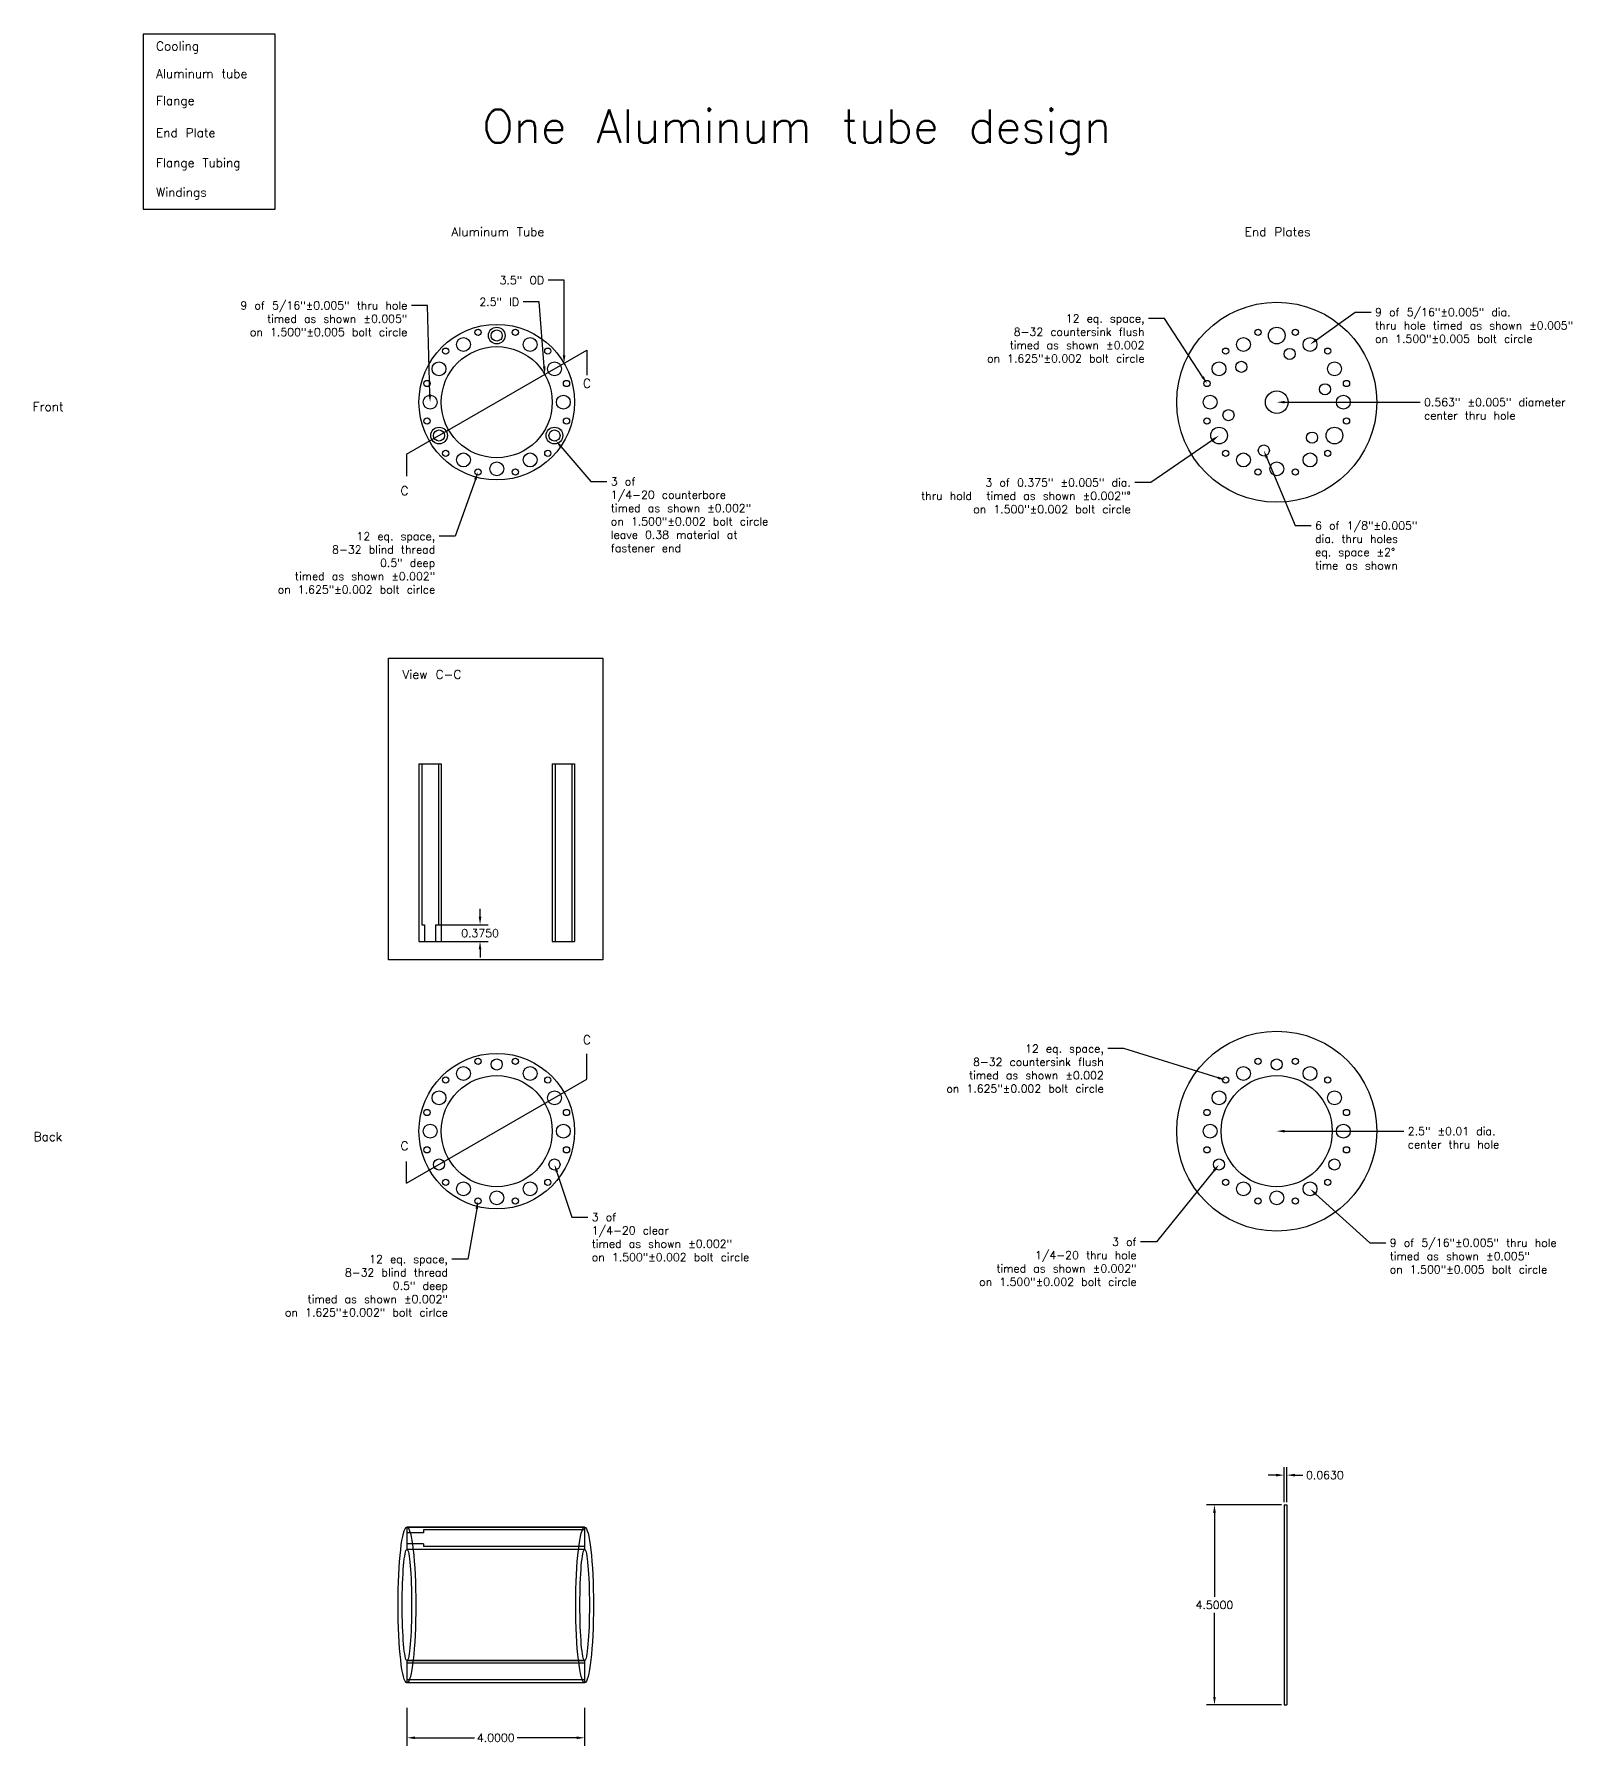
# Model space of a CAD drawing. Header units: inches. Extents: x -33.5 to 38.3, y -28.1 to 10.4.
# Drawn here: x -33.52 to 1.08, y -28.1 to 10.4 of the extents above; entities that cross this region are included whole.
import ezdxf
from ezdxf import colors
from ezdxf.entities.mleader import LeaderData, LeaderLine
from ezdxf.math import Vec2, Vec3

# ---------------------------------------------------------------- set-up
doc = ezdxf.new("R2010")
doc.units = ezdxf.units.IN
doc.header["$MEASUREMENT"] = 0
doc.styles.get("Standard").update_dxf_attribs({"font": 'txt.shx'})
doc.dimstyles.get("Standard").update_dxf_attribs({"dimtxt": 0.18, "dimasz": 0.18, "dimexe": 0.18, "dimexo": 0.0625, "dimgap": 0.09, "dimtad": 0, "dimtih": 1, "dimtoh": 1, "dimdec": 4, "dimzin": 0, "dimdsep": 46, "dimtxsty": 'Standard', "dimcen": 0.09, "dimadec": 0, "dimazin": 0, "dimtfac": 1, "dimtdec": 4, "dimtofl": 0, "dimtmove": 0, "dimatfit": 3, "dimfxl": 1, "dimtolj": 1, "dimtzin": 0, "dimarcsym": 0})

# ---------------------------------------------------------------- blocks, each defined once
blk = doc.blocks.new('*D8')
at = {"color": 0, "lineweight": -2, "transparency": 16777216}
for p, q in [((-23.49, -9.453), (-23.49, -9.273)), ((-24.427, -9.633), (-23.31, -9.633)), ((-24.427, -10.008), (-23.31, -10.008)), ((-23.49, -10.188), (-23.49, -10.368))]:
    blk.add_line(p, q, dxfattribs=at)
at = {"color": 0, "transparency": 16777216}
for points in [[(-23.52, -9.453), (-23.46, -9.453), (-23.49, -9.633)], [(-23.52, -10.188), (-23.46, -10.188), (-23.49, -10.008)]]:
    blk.add_solid(points, dxfattribs=at)
at = {"layer": 'Defpoints', "color": 0, "transparency": 16777216}
for p in [(-24.489, -9.633), (-24.489, -10.008), (-23.49, -10.008)]:
    blk.add_point(p, dxfattribs=at)
at = {"color": 0, "transparency": 16777216, "insert": (-23.49, -9.821), "char_height": 0.18, "attachment_point": 5}
blk.add_mtext('\\A1;0.3750', dxfattribs=at)
blk = doc.blocks.new('*D9')
at = {"color": 0, "lineweight": -2, "transparency": 16777216}
for p, q in [((-25.136, -27.249), (-25.136, -28.104)), ((-21.136, -27.249), (-21.136, -28.104)), ((-24.956, -27.924), (-23.616, -27.924)), ((-21.316, -27.924), (-22.656, -27.924))]:
    blk.add_line(p, q, dxfattribs=at)
at = {"color": 0, "transparency": 16777216}
for points in [[(-24.956, -27.894), (-24.956, -27.954), (-25.136, -27.924)], [(-21.316, -27.894), (-21.316, -27.954), (-21.136, -27.924)]]:
    blk.add_solid(points, dxfattribs=at)
at = {"layer": 'Defpoints', "color": 0, "transparency": 16777216}
for p in [(-25.136, -27.186), (-21.136, -27.186), (-25.136, -27.924)]:
    blk.add_point(p, dxfattribs=at)
at = {"color": 0, "transparency": 16777216, "insert": (-23.136, -27.924), "char_height": 0.18, "attachment_point": 5}
blk.add_mtext('\\A1;4.0000', dxfattribs=at)
blk = doc.blocks.new('*D10')
at = {"color": 0, "lineweight": -2, "transparency": 16777216}
for p, q in [((-5.393, -22.624), (-5.393, -21.835)), ((-5.33, -22.624), (-5.33, -21.835)), ((-5.573, -22.015), (-5.753, -22.015)), ((-5.15, -22.015), (-4.97, -22.015))]:
    blk.add_line(p, q, dxfattribs=at)
at = {"color": 0, "transparency": 16777216}
for points in [[(-5.573, -21.985), (-5.573, -22.045), (-5.393, -22.015)], [(-5.15, -21.985), (-5.15, -22.045), (-5.33, -22.015)]]:
    blk.add_solid(points, dxfattribs=at)
at = {"layer": 'Defpoints', "color": 0, "transparency": 16777216}
for p in [(-5.33, -22.015), (-5.393, -22.686), (-5.33, -22.686)]:
    blk.add_point(p, dxfattribs=at)
at = {"color": 0, "transparency": 16777216, "insert": (-4.475, -22.015), "char_height": 0.18, "attachment_point": 5}
blk.add_mtext('\\A1;0.0630', dxfattribs=at)
blk = doc.blocks.new('*D11')
at = {"color": 0, "lineweight": -2, "transparency": 16777216}
for p, q in [((-5.455, -22.686), (-7.14, -22.686)), ((-6.96, -22.866), (-6.96, -24.756)), ((-6.96, -27.006), (-6.96, -25.116)), ((-5.455, -27.186), (-7.14, -27.186))]:
    blk.add_line(p, q, dxfattribs=at)
at = {"color": 0, "transparency": 16777216}
for points in [[(-6.99, -22.866), (-6.93, -22.866), (-6.96, -22.686)], [(-6.99, -27.006), (-6.93, -27.006), (-6.96, -27.186)]]:
    blk.add_solid(points, dxfattribs=at)
at = {"layer": 'Defpoints', "color": 0, "transparency": 16777216}
for p in [(-5.393, -22.686), (-6.96, -27.186), (-5.393, -27.186)]:
    blk.add_point(p, dxfattribs=at)
at = {"color": 0, "transparency": 16777216, "insert": (-6.96, -24.936), "char_height": 0.18, "attachment_point": 5}
blk.add_mtext('\\A1;4.5000', dxfattribs=at)

msp = doc.modelspace()

# ---------------------------------------------------------------- linework, layer by layer
for p, q in [((-31.07125, 10.4035), (-31.07125, 6.46488)), ((-28.09886, 10.4035), (-31.07125, 10.4035)), ((-28.09886, 6.46488), (-28.09886, 10.4035)), ((-31.07125, 6.46488), (-28.09886, 6.46488)), ((-25.14544, 0.95199), (-21.08305, 3.29741)), ((-21.08305, 3.29741), (-21.08305, 2.73176)), ((-25.14544, 0.95199), (-25.14544, 0.46339)), ((-24.86425, -6.00831), (-24.86425, -10.00831)), ((-24.86425, -6.00831), (-24.36425, -6.00831)), ((-24.80175, -6.00831), (-24.80175, -9.63331)), ((-24.42675, -6.00831), (-24.42675, -9.63331)), ((-24.36425, -6.00831), (-24.36425, -10.00831)), ((-21.86425, -6.00831), (-21.86425, -10.00831)), ((-21.86425, -6.00831), (-21.36425, -6.00831)), ((-21.80175, -6.00831), (-21.80175, -10.00831)), ((-21.42675, -6.00831), (-21.42675, -10.00831)), ((-21.36425, -6.00831), (-21.36425, -10.00831)), ((-24.86425, -10.00831), (-24.36425, -10.00831)), ((-24.80175, -9.63331), (-24.73925, -9.63331)), ((-24.73925, -9.63331), (-24.73925, -10.00831)), ((-24.48925, -9.63331), (-24.48925, -10.00831)), ((-24.48925, -9.63331), (-24.42675, -9.63331)), ((-21.86425, -10.00831), (-21.36425, -10.00831)), ((-21.08305, -13.10337), (-21.08305, -12.53772)), ((-25.14544, -15.44879), (-21.08305, -13.10337)), ((-25.14544, -15.44879), (-25.14544, -14.96019))]:
    msp.add_line(p, q)
at = {"color": 3}
for p, q in [((-5.39296, -22.68603), (-5.32996, -22.68603)), ((-5.39296, -22.68603), (-5.39296, -27.18603)), ((-5.32996, -22.68603), (-5.32996, -27.18603)), ((-5.39296, -27.18603), (-5.32996, -27.18603))]:
    msp.add_line(p, q, dxfattribs=at)
at = {"color": 4}
for p, q in [((-25.13576, -23.18603), (-21.13576, -23.18603)), ((-25.13576, -23.18603), (-25.13576, -23.68603)), ((-25.13576, -23.18603), (-25.13576, -23.68603)), ((-21.13576, -23.18603), (-25.13576, -23.18603)), ((-24.76076, -23.31103), (-25.13576, -23.31103)), ((-21.13576, -23.24853), (-24.76076, -23.24853)), ((-24.76076, -23.24853), (-24.76076, -23.31103)), ((-21.13576, -23.18603), (-21.13576, -23.68603)), ((-21.13576, -23.18603), (-21.13576, -23.68603)), ((-24.76076, -23.56103), (-25.13576, -23.56103)), ((-21.13576, -23.68603), (-25.13576, -23.68603)), ((-21.13576, -23.68603), (-25.13576, -23.68603)), ((-24.76076, -23.56103), (-24.76076, -23.62353)), ((-21.13576, -23.62353), (-24.76076, -23.62353)), ((-25.13576, -26.18603), (-21.13576, -26.18603)), ((-25.13576, -26.18603), (-25.13576, -26.68603)), ((-25.13576, -26.18603), (-25.13576, -26.68603)), ((-21.13576, -26.18603), (-25.13576, -26.18603)), ((-21.13576, -26.24853), (-25.13576, -26.24853)), ((-21.13576, -26.18603), (-21.13576, -26.68603)), ((-21.13576, -26.18603), (-21.13576, -26.68603)), ((-21.13576, -26.62353), (-25.13576, -26.62353)), ((-21.13576, -26.68603), (-25.13576, -26.68603)), ((-21.13576, -26.68603), (-25.13576, -26.68603))]:
    msp.add_line(p, q, dxfattribs=at)
msp.add_lwpolyline([(-25.55014, -3.6309), (-20.72347, -3.6309), (-20.72347, -10.4222), (-25.55014, -10.4222)], close=True)
at = {"color": 3}
for centre, radius in [((-5.55874, 2.1247), 2.25), ((-23.53483, 3.69433), 0.07), ((-22.69367, 3.69433), 0.07), ((-5.97932, 3.69433), 0.07), ((-5.13815, 3.69433), 0.07), ((-24.2633, 3.27374), 0.07), ((-21.9652, 3.27374), 0.07), ((-6.70778, 3.27374), 0.07), ((-4.40969, 3.27374), 0.07), ((-24.68388, 2.54528), 0.07), ((-21.54462, 2.54528), 0.07), ((-7.12836, 2.54528), 0.07), ((-5.55874, 2.1247), 0.255), ((-3.98911, 2.54528), 0.07), ((-24.68388, 1.70412), 0.07), ((-21.54462, 1.70412), 0.07), ((-7.12836, 1.70412), 0.07), ((-3.98911, 1.70412), 0.07), ((-24.2633, 0.97565), 0.07), ((-21.9652, 0.97565), 0.07), ((-6.70778, 0.97565), 0.07), ((-4.40969, 0.97565), 0.07), ((-23.53483, 0.55507), 0.07), ((-22.69367, 0.55507), 0.07), ((-5.97932, 0.55507), 0.07), ((-5.13815, 0.55507), 0.07), ((-5.55874, -14.27608), 2.25), ((-23.53483, -12.70645), 0.07), ((-22.69367, -12.70645), 0.07), ((-5.97932, -12.70645), 0.07), ((-5.13815, -12.70645), 0.07), ((-24.2633, -13.12703), 0.07), ((-21.9652, -13.12703), 0.07), ((-5.55874, -14.27608), 1.25), ((-6.70778, -13.12703), 0.07), ((-4.40969, -13.12703), 0.07), ((-24.68388, -13.8555), 0.07), ((-21.54462, -13.8555), 0.07), ((-7.12836, -13.8555), 0.07), ((-3.98911, -13.8555), 0.07), ((-24.68388, -14.69666), 0.07), ((-21.54462, -14.69666), 0.07), ((-7.12836, -14.69666), 0.07), ((-3.98911, -14.69666), 0.07), ((-24.2633, -15.42513), 0.07), ((-21.9652, -15.42513), 0.07), ((-6.70778, -15.42513), 0.07), ((-4.40969, -15.42513), 0.07), ((-23.53483, -15.84571), 0.07), ((-22.69367, -15.84571), 0.07), ((-5.97932, -15.84571), 0.07), ((-5.13815, -15.84571), 0.07)]:
    msp.add_circle(centre, radius, dxfattribs=at)
at = {"color": 4}
for centre, radius in [((-23.11425, 2.1247), 1.75), ((-23.11425, 2.1247), 1.25), ((-23.11425, -14.27608), 1.75), ((-23.11425, -14.27608), 1.25)]:
    msp.add_circle(centre, radius, dxfattribs=at)
at = {"color": 5}
for centre, radius in [((-23.86425, 3.42373), 0.15625), ((-22.36425, 3.42373), 0.15625), ((-6.30874, 3.42373), 0.15625), ((-4.80874, 3.42373), 0.15625), ((-5.26756, 3.21136), 0.125), ((-24.41328, 2.8747), 0.15625), ((-21.81521, 2.8747), 0.15625), ((-6.85777, 2.8747), 0.15625), ((-6.35423, 2.92019), 0.125), ((-4.2597, 2.8747), 0.15625), ((-4.47207, 2.41587), 0.125), ((-24.61425, 2.1247), 0.15625), ((-21.61425, 2.1247), 0.15625), ((-7.05874, 2.1247), 0.15625), ((-6.6454, 1.83352), 0.125), ((-4.05874, 2.1247), 0.15625), ((-5.84991, 1.03803), 0.125), ((-4.76324, 1.3292), 0.125), ((-23.86425, 0.82566), 0.15625), ((-23.11425, 0.6247), 0.15625), ((-22.36425, 0.82566), 0.15625), ((-6.30874, 0.82566), 0.15625), ((-5.55874, 0.6247), 0.15625), ((-4.80874, 0.82566), 0.15625), ((-23.86425, -12.97704), 0.15625), ((-22.36425, -12.97704), 0.15625), ((-6.30874, -12.97704), 0.15625), ((-4.80874, -12.97704), 0.15625), ((-24.41328, -13.52608), 0.15625), ((-21.81521, -13.52608), 0.15625), ((-6.85777, -13.52608), 0.15625), ((-4.2597, -13.52608), 0.15625), ((-24.61425, -14.27608), 0.15625), ((-21.61425, -14.27608), 0.15625), ((-7.05874, -14.27608), 0.15625), ((-4.05874, -14.27608), 0.15625), ((-23.86425, -15.57512), 0.15625), ((-23.11425, -15.77608), 0.15625), ((-22.36425, -15.57512), 0.15625), ((-6.30874, -15.57512), 0.15625), ((-5.55874, -15.77608), 0.15625), ((-4.80874, -15.57512), 0.15625)]:
    msp.add_circle(centre, radius, dxfattribs=at)
at = {"color": 2}
for centre, radius in [((-23.11425, 3.6247), 0.1875), ((-23.11425, 3.6247), 0.125), ((-5.55874, 3.6247), 0.1875), ((-24.41328, 1.3747), 0.1875), ((-21.81521, 1.3747), 0.1875), ((-6.85777, 1.3747), 0.1875), ((-4.2597, 1.3747), 0.1875), ((-24.41328, 1.3747), 0.125), ((-21.81521, 1.3747), 0.125), ((-23.11425, -12.77608), 0.125), ((-5.55874, -12.77608), 0.125), ((-24.41328, -15.02608), 0.125), ((-21.81521, -15.02608), 0.125), ((-6.85777, -15.02608), 0.125), ((-4.2597, -15.02608), 0.125)]:
    msp.add_circle(centre, radius, dxfattribs=at)
at = {"color": 4}
for centre, major_axis, ratio in [((-25.13576, -24.93603), (0, 1.75), 0.11386169), ((-21.13576, -24.93603), (0, 1.75), 0.11386169), ((-25.13576, -24.93603), (0, 1.25), 0.08508989), ((-21.13576, -24.93603), (0, 1.25), 0.08508989)]:
    msp.add_ellipse(centre, major_axis=major_axis, ratio=ratio, dxfattribs=at)

# ---------------------------------------------------------------- texts
at = {"attachment_point": 1}
for s, width, heights, insert, char_height in [('{\\C5;Cooling}', 7.104764, [0], (-30.7828, 10.23802), 0.2), ('{\\C4;Aluminum tube}', 7.104764, [0], (-30.7828, 9.61601), 0.2), ('{\\C2;Flange}', 7.104764, [0], (-30.7828, 9.01086), 0.2), ('One Aluminum tube design', 19.50115, [2.45229], (-23.43849, 8.70728), 0.75), ('{\\C3;End Plate}', 7.104764, [0], (-30.7828, 8.28608), 0.2), ('{\\C7;Flange Tubing}', 7.104764, [0], (-30.7828, 7.61055), 0.2), ('{\\C1;Windings}', 7.104764, [0], (-30.7828, 6.94911), 0.2), ('{\\C7;Aluminum Tube}', 7.104764, [0], (-24.13399, 6.05794), 0.2), ('{\\C7;End Plates}', 7.104764, [0], (-6.27832, 6.05794), 0.2), ('C', 0.5535197, [0], (-21.17533, 2.64877), 0.2), ('{\\C7;Front}', 7.104764, [0], (-33.5588, 2.1247), 0.2), ('C', 0.5535197, [0], (-25.2806, 0.23286), 0.2), ('View C-C', 2.3468201, [0], (-25.23552, -3.90056), 0.2), ('C', 0.5535197, [0], (-21.17533, -12.11995), 0.2), ('{\\C7;Back}', 7.104764, [0], (-33.53831, -14.299), 0.2), ('C', 0.5535197, [0], (-25.2806, -14.50725), 0.2)]:
    msp.add_mtext_dynamic_manual_height_columns(s, width=width, gutter_width=1, heights=heights, dxfattribs=dict(at, insert=insert, char_height=char_height))

# ---------------------------------------------------------------- dimensions: what is measured, and where the dimension line sits
for base, p1, p2, picture, middle in [((-23.48952, -10.00831), (-24.48925, -9.63331), (-24.48925, -10.00831), '*D8', (-23.48952, -9.82081)), ((-6.95956, -27.18603), (-5.39296, -22.68603), (-5.39296, -27.18603), '*D11', (-6.95956, -24.93603))]:
    dim = msp.add_linear_dim(base=base, p1=p1, p2=p2, angle=90, dimstyle='Standard')
    dim.commit()
    dim.dimension.update_dxf_attribs({"geometry": picture, "text_midpoint": middle})
for base, p1, p2, picture, middle in [((-5.32996, -22.0152), (-5.39296, -22.68603), (-5.32996, -22.68603), '*D10', (-4.47496, -22.0152)), ((-25.13576, -27.92382), (-21.13576, -27.18603), (-25.13576, -27.18603), '*D9', (-23.13576, -27.92382))]:
    dim = msp.add_linear_dim(base=base, p1=p1, p2=p2, dimstyle='Standard')
    dim.commit()
    dim.dimension.update_dxf_attribs({"geometry": picture, "text_midpoint": middle})

# ---------------------------------------------------------------- leaders
ml = msp.add_multileader_mtext('Standard')
ml.set_content('3.5" OD', color=256)
ml.set_leader_properties()
ml.build(insert=Vec2(0, 0))
ml.multileader.update_dxf_attribs({"dogleg_length": 0.36, "arrow_head_size": 0.18})
ctx = ml.context
ctx.base_point, ctx.char_height, ctx.arrow_head_size, ctx.landing_gap_size, ctx.plane_origin = Vec3(-23.1587, 4.86929), 0.18, 0.18, 0.09, Vec3(-21.5987, 2.9997)
ctx.text_align_type = 2
notes = []
notes.append((ctx, [(0, (1, 1, 0), (-21.5987, 4.86929), (-1, 0), 0.36, [(0, [(-21.5987, 2.9997)], 0, [])])]))
ctx.mtext.insert, ctx.mtext.alignment, ctx.mtext.flow_direction = Vec3(-22.0487, 4.95929), 3, 5
ml = msp.add_multileader_mtext('Standard')
ml.set_content('9 of 5/16"%%P0.005" thru hole\\Ptimed as shown %%P0.005"\\Pon 1.500"%%P0.005 bolt circle', color=256)
ml.set_leader_properties()
ml.build(insert=Vec2(0, 0))
ml.multileader.update_dxf_attribs({"dogleg_length": 0.36, "arrow_head_size": 0.18})
ctx = ml.context
ctx.base_point, ctx.char_height, ctx.arrow_head_size, ctx.landing_gap_size, ctx.plane_origin = Vec3(-29.53595, 4.30215), 0.18, 0.18, 0.09, Vec3(-24.61425, 2.1247)
ctx.text_align_type = 2
notes.append((ctx, [(0, (1, 1, 0), (-24.67595, 4.30215), (-1, 0), 0.36, [(0, [(-24.61425, 2.1247)], 0, [])])]))
ctx.mtext.insert, ctx.mtext.alignment, ctx.mtext.flow_direction = Vec3(-25.12595, 4.39215), 3, 5
ml = msp.add_multileader_mtext('Standard')
ml.set_content('2.5" ID', color=256)
ml.set_leader_properties()
ml.build(insert=Vec2(0, 0))
ml.multileader.update_dxf_attribs({"dogleg_length": 0.36, "arrow_head_size": 0.18})
ctx = ml.context
ctx.base_point, ctx.char_height, ctx.arrow_head_size, ctx.landing_gap_size, ctx.plane_origin = Vec3(-23.66097, 4.38138), 0.18, 0.18, 0.09, Vec3(-22.03172, 2.7497)
ctx.text_align_type = 2
notes.append((ctx, [(1, (1, 1, 0), (-22.16097, 4.38138), (-1, 0), 0.36, [(0, [(-22.03172, 2.7497)], 0, [])])]))
ctx.mtext.insert, ctx.mtext.alignment, ctx.mtext.flow_direction = Vec3(-22.61097, 4.47138), 3, 5
ml = msp.add_multileader_mtext('Standard')
ml.set_content('9 of 5/16"%%P0.005" dia. \\Pthru hole timed as shown %%P0.005"\\Pon 1.500"%%P0.005 bolt circle', color=256)
ml.set_leader_properties()
ml.build(insert=Vec2(0, 0))
ml.multileader.update_dxf_attribs({"dogleg_length": 0.36, "arrow_head_size": 0.18})
ctx = ml.context
ctx.base_point, ctx.char_height, ctx.arrow_head_size, ctx.landing_gap_size, ctx.plane_origin = Vec3(-3.43594, 4.15055), 0.18, 0.18, 0.09, Vec3(-4.80874, 3.42373)
notes.append((ctx, [(0, (1, 1, 0), (-3.79594, 4.15055), (1, 0), 0.36, [(0, [(-4.80874, 3.42373)], 0, [])])]))
ctx.mtext.insert, ctx.mtext.flow_direction = Vec3(-3.34594, 4.24055), 5
ml = msp.add_multileader_mtext('Standard')
ml.set_content('12 eq. space, \\P8-32 countersink flush\\Ptimed as shown %%P0.002\\Pon 1.625"%%P0.002 bolt circle', color=256)
ml.set_leader_properties()
ml.build(insert=Vec2(0, 0))
ml.multileader.update_dxf_attribs({"dogleg_length": 0.36, "arrow_head_size": 0.18})
ctx = ml.context
ctx.base_point, ctx.char_height, ctx.arrow_head_size, ctx.landing_gap_size, ctx.plane_origin = Vec3(-12.67514, 4.00843), 0.18, 0.18, 0.09, Vec3(-7.12836, 2.54528)
ctx.text_align_type = 2
notes.append((ctx, [(0, (1, 1, 0), (-8.08514, 4.00843), (-1, 0), 0.36, [(0, [(-7.12836, 2.54528)], 0, [])])]))
ctx.mtext.insert, ctx.mtext.alignment, ctx.mtext.flow_direction = Vec3(-8.53514, 4.09843), 3, 5
ml = msp.add_multileader_mtext('Standard')
ml.set_content('\\A1;0.563" %%P0.005" diameter\\Pcenter thru hole', color=256)
ml.set_leader_properties()
ml.build(insert=Vec2(0, 0))
ml.multileader.update_dxf_attribs({"dogleg_length": 0.36, "arrow_head_size": 0.18})
ctx = ml.context
ctx.base_point, ctx.char_height, ctx.arrow_head_size, ctx.landing_gap_size, ctx.plane_origin = Vec3(-2.33205, 2.1247), 0.18, 0.18, 0.09, Vec3(-5.55874, 2.1247)
notes.append((ctx, [(0, (1, 1, 0), (-2.69205, 2.1247), (1, 0), 0.36, [(0, [(-5.55874, 2.1247)], 0, [])])]))
ctx.mtext.insert, ctx.mtext.flow_direction = Vec3(-2.24205, 2.2147), 5
ml = msp.add_multileader_mtext('Standard')
ml.set_content('3 of \\P1/4-20 counterbore\\Ptimed as shown %%P0.002"\\Pon 1.500"%%P0.002 bolt circle\\Pleave 0.38 material at\\Pfastener end', color=256)
ml.set_leader_properties()
ml.build(insert=Vec2(0, 0))
ml.multileader.update_dxf_attribs({"dogleg_length": 0.36, "arrow_head_size": 0.18})
ctx = ml.context
ctx.base_point, ctx.char_height, ctx.arrow_head_size, ctx.landing_gap_size, ctx.plane_origin = Vec3(-20.6361, 0.34222), 0.18, 0.18, 0.09, Vec3(-21.78948, 1.26433)
notes.append((ctx, [(0, (1, 1, 0), (-20.9961, 0.34222), (1, 0), 0.36, [(0, [(-21.78948, 1.26433)], 0, [])])]))
ctx.mtext.insert, ctx.mtext.flow_direction = Vec3(-20.5461, 0.43222), 5
ml = msp.add_multileader_mtext('Standard')
ml.set_content('\\A1;3 of 0.375" %%P0.005" dia. \\Pthru hold  timed as shown %%P0.002"%%D\\Pon 1.500"%%P0.002 bolt circle', color=256)
ml.set_leader_properties()
ml.build(insert=Vec2(0, 0))
ml.multileader.update_dxf_attribs({"dogleg_length": 0.36, "arrow_head_size": 0.18})
ctx = ml.context
ctx.base_point, ctx.char_height, ctx.arrow_head_size, ctx.landing_gap_size, ctx.plane_origin = Vec3(-14.45499, 0.31656), 0.18, 0.18, 0.09, Vec3(-6.85777, 1.3747)
ctx.text_align_type = 2
notes.append((ctx, [(0, (1, 1, 0), (-8.39499, 0.31656), (-1, 0), 0.36, [(0, [(-6.85777, 1.3747)], 0, [])])]))
ctx.mtext.insert, ctx.mtext.alignment, ctx.mtext.flow_direction = Vec3(-8.84499, 0.40656), 3, 5
ml = msp.add_multileader_mtext('Standard')
ml.set_content('\\A1;6 of 1/8"%%P0.005"\\Pdia. thru holes\\Peq. space %%P2%%D\\Ptime as shown', color=256)
ml.set_leader_properties()
ml.build(insert=Vec2(0, 0))
ml.multileader.update_dxf_attribs({"dogleg_length": 0.36, "arrow_head_size": 0.18})
ctx = ml.context
ctx.base_point, ctx.char_height, ctx.arrow_head_size, ctx.landing_gap_size, ctx.plane_origin = Vec3(-4.78628, -0.64996), 0.18, 0.18, 0.09, Vec3(-5.84991, 1.03803)
notes.append((ctx, [(0, (1, 1, 0), (-5.14628, -0.64996), (1, 0), 0.36, [(0, [(-5.84991, 1.03803)], 0, [])])]))
ctx.mtext.insert, ctx.mtext.flow_direction = Vec3(-4.69628, -0.55996), 5
ml = msp.add_multileader_mtext('Standard')
ml.set_content('12 eq. space, \\P8-32 blind thread\\P0.5" deep\\Ptimed as shown %%P0.002"\\Pon 1.625"%%P0.002 bolt cirlce', color=256)
ml.set_leader_properties()
ml.build(insert=Vec2(0, 0))
ml.multileader.update_dxf_attribs({"dogleg_length": 0.36, "arrow_head_size": 0.18})
ctx = ml.context
ctx.base_point, ctx.char_height, ctx.arrow_head_size, ctx.landing_gap_size, ctx.plane_origin = Vec3(-28.6399, -0.89118), 0.18, 0.18, 0.09, Vec3(-23.53483, 0.55507)
ctx.text_align_type = 2
notes.append((ctx, [(0, (1, 1, 0), (-24.0499, -0.89118), (-1, 0), 0.36, [(0, [(-23.53483, 0.55507)], 0, [])])]))
ctx.mtext.insert, ctx.mtext.alignment, ctx.mtext.flow_direction = Vec3(-24.4999, -0.80118), 3, 5
ml = msp.add_multileader_mtext('Standard')
ml.set_content('12 eq. space, \\P8-32 countersink flush\\Ptimed as shown %%P0.002\\Pon 1.625"%%P0.002 bolt circle', color=256)
ml.set_leader_properties()
ml.build(insert=Vec2(0, 0))
ml.multileader.update_dxf_attribs({"dogleg_length": 0.36, "arrow_head_size": 0.18})
ctx = ml.context
ctx.base_point, ctx.char_height, ctx.arrow_head_size, ctx.landing_gap_size, ctx.plane_origin = Vec3(-13.59115, -12.41941), 0.18, 0.18, 0.09, Vec3(-6.70778, -13.12703)
ctx.text_align_type = 2
notes.append((ctx, [(0, (1, 1, 0), (-9.00115, -12.41941), (-1, 0), 0.36, [(0, [(-6.70778, -13.12703)], 0, [])])]))
ctx.mtext.insert, ctx.mtext.alignment, ctx.mtext.flow_direction = Vec3(-9.45115, -12.32941), 3, 5
ml = msp.add_multileader_mtext('Standard')
ml.set_content('\\A1;2.5" %%P0.01 dia. \\Pcenter thru hole', color=256)
ml.set_leader_properties()
ml.build(insert=Vec2(0, 0))
ml.multileader.update_dxf_attribs({"dogleg_length": 0.36, "arrow_head_size": 0.18})
ctx = ml.context
ctx.base_point, ctx.char_height, ctx.arrow_head_size, ctx.landing_gap_size, ctx.plane_origin = Vec3(-2.69802, -14.27608), 0.18, 0.18, 0.09, Vec3(-5.55874, -14.27608)
notes.append((ctx, [(0, (1, 1, 0), (-3.05802, -14.27608), (1, 0), 0.36, [(0, [(-5.55874, -14.27608)], 0, [])])]))
ctx.mtext.insert, ctx.mtext.flow_direction = Vec3(-2.60802, -14.18608), 5
ml = msp.add_multileader_mtext('Standard')
ml.set_content('3 of \\P1/4-20 clear\\Ptimed as shown %%P0.002"\\Pon 1.500"%%P0.002 bolt circle', color=256)
ml.set_leader_properties()
ml.build(insert=Vec2(0, 0))
ml.multileader.update_dxf_attribs({"dogleg_length": 0.36, "arrow_head_size": 0.18})
ctx = ml.context
ctx.base_point, ctx.char_height, ctx.arrow_head_size, ctx.landing_gap_size, ctx.plane_origin = Vec3(-21.06542, -16.21022), 0.18, 0.18, 0.09, Vec3(-21.81521, -15.02608)
notes.append((ctx, [(0, (1, 1, 0), (-21.42542, -16.21022), (1, 0), 0.36, [(0, [(-21.81521, -15.02608)], 0, [])])]))
ctx.mtext.insert, ctx.mtext.flow_direction = Vec3(-20.97542, -16.12022), 5
ml = msp.add_multileader_mtext('Standard')
ml.set_content('3 of \\P1/4-20 thru hole\\Ptimed as shown %%P0.002"\\Pon 1.500"%%P0.002 bolt circle', color=256)
ml.set_leader_properties()
ml.build(insert=Vec2(0, 0))
ml.multileader.update_dxf_attribs({"dogleg_length": 0.36, "arrow_head_size": 0.18})
ctx = ml.context
ctx.base_point, ctx.char_height, ctx.arrow_head_size, ctx.landing_gap_size, ctx.plane_origin = Vec3(-12.7918, -16.76568), 0.18, 0.18, 0.09, Vec3(-6.85777, -15.02608)
ctx.text_align_type = 2
notes.append((ctx, [(0, (1, 1, 0), (-8.2618, -16.76568), (-1, 0), 0.36, [(0, [(-6.85777, -15.02608)], 0, [])])]))
ctx.mtext.insert, ctx.mtext.alignment, ctx.mtext.flow_direction = Vec3(-8.7118, -16.67568), 3, 5
ml = msp.add_multileader_mtext('Standard')
ml.set_content('9 of 5/16"%%P0.005" thru hole\\Ptimed as shown %%P0.005"\\Pon 1.500"%%P0.005 bolt circle', color=256)
ml.set_leader_properties()
ml.build(insert=Vec2(0, 0))
ml.multileader.update_dxf_attribs({"dogleg_length": 0.36, "arrow_head_size": 0.18})
ctx = ml.context
ctx.base_point, ctx.char_height, ctx.arrow_head_size, ctx.landing_gap_size, ctx.plane_origin = Vec3(-3.10642, -16.787), 0.18, 0.18, 0.09, Vec3(-4.80874, -15.57512)
notes.append((ctx, [(0, (1, 1, 0), (-3.46642, -16.787), (1, 0), 0.36, [(0, [(-4.80874, -15.57512)], 0, [])])]))
ctx.mtext.insert, ctx.mtext.flow_direction = Vec3(-3.01642, -16.697), 5
ml = msp.add_multileader_mtext('Standard')
ml.set_content('12 eq. space, \\P8-32 blind thread\\P0.5" deep\\Ptimed as shown %%P0.002"\\Pon 1.625"%%P0.002" bolt cirlce', color=256)
ml.set_leader_properties()
ml.build(insert=Vec2(0, 0))
ml.multileader.update_dxf_attribs({"dogleg_length": 0.36, "arrow_head_size": 0.18})
ctx = ml.context
ctx.base_point, ctx.char_height, ctx.arrow_head_size, ctx.landing_gap_size, ctx.plane_origin = Vec3(-28.47357, -17.15478), 0.18, 0.18, 0.09, Vec3(-23.53483, -15.84571)
ctx.text_align_type = 2
notes.append((ctx, [(0, (1, 1, 0), (-23.76357, -17.15478), (-1, 0), 0.36, [(0, [(-23.53483, -15.84571)], 0, [])])]))
ctx.mtext.insert, ctx.mtext.alignment, ctx.mtext.flow_direction = Vec3(-24.21357, -17.06478), 3, 5
for ctx, leaders in notes:
    for number, flags, end, landing, length, lines in leaders:
        leader = LeaderData()
        leader.index, (leader.has_last_leader_line, leader.has_dogleg_vector, leader.attachment_direction) = number, flags
        leader.last_leader_point, leader.dogleg_vector, leader.dogleg_length = Vec3(end), Vec3(landing), length
        for number, points, colour, breaks in lines:
            line = LeaderLine()
            line.index, line.vertices, line.color, line.breaks = number, Vec3.list(points), colors.encode_raw_color(colour), breaks
            leader.lines.append(line)
        ctx.leaders.append(leader)

doc.saveas('drawing.dxf')
